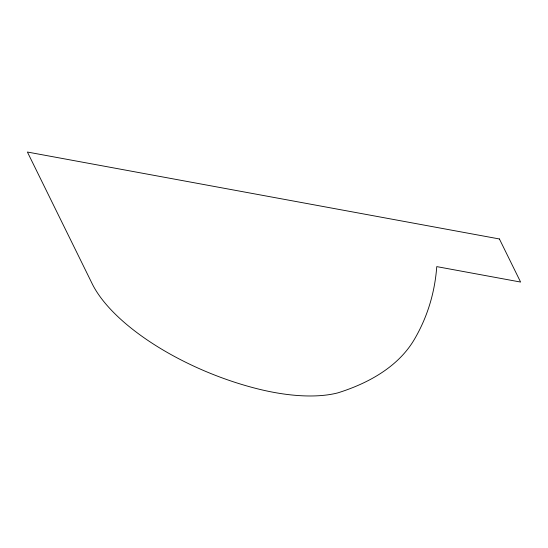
<?xml version="1.0" encoding="UTF-8"?>
<svg xmlns="http://www.w3.org/2000/svg" width="548" height="548" viewBox="0 0 548 548"><rect width="100%" height="100%" fill="white"/><g stroke="black" fill="none" stroke-linecap="round" stroke-linejoin="round"><path stroke-width="0.82" d="M499.406 238.969L27.4 152.036L91.612 282.576A158.886 68.151 22.1 0 0 256.169 388.477A137.24 58.869 22.1 0 0 337.842 392.868A457.559 196.266 22.1 0 0 414.418 339.301A888.466 381.093 22.1 0 0 436.756 266.616L520.6 282.056L499.406 238.969"/></g></svg>
